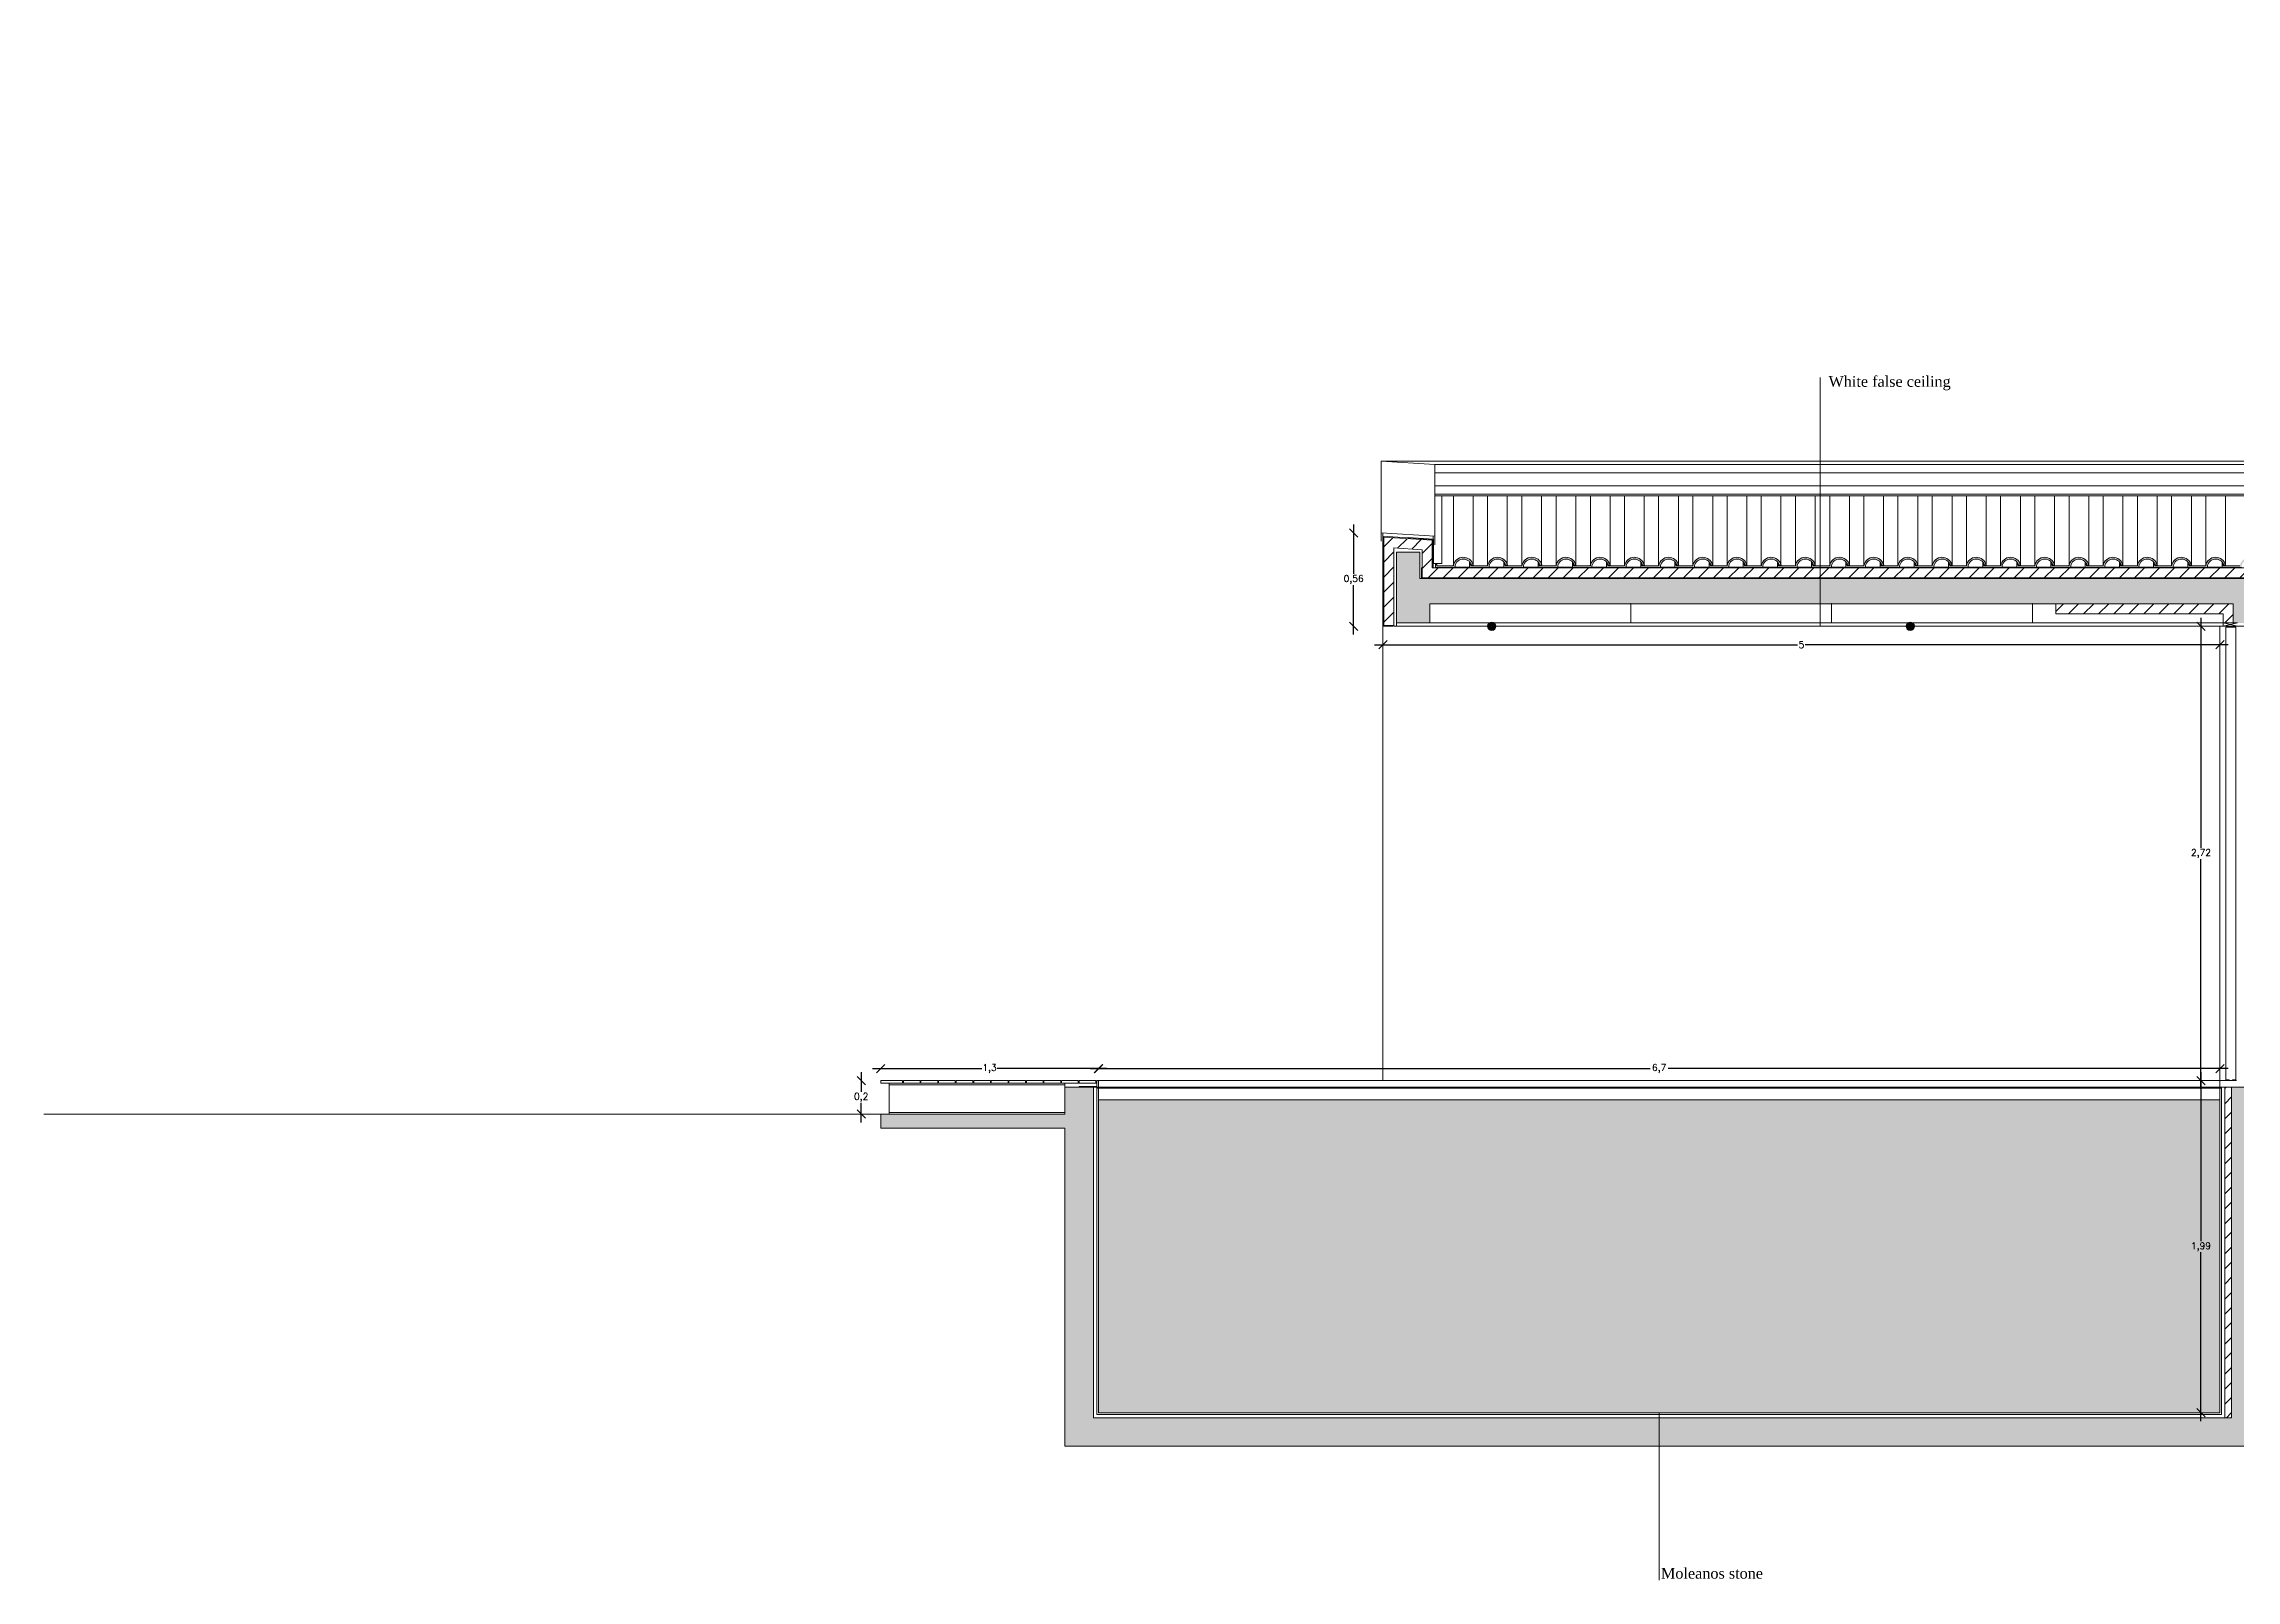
# Model space of a CAD drawing. Header units: inches. Extents: x 23 to 96, y 10 to 141.
# Drawn here: x 31.22 to 44.32, y 19.8 to 28.98 of the extents above; entities that cross this region are included whole.
import ezdxf

# ---------------------------------------------------------------- set-up
doc = ezdxf.new("R2010")
doc.units = ezdxf.units.IN
doc.header["$MEASUREMENT"] = 0
for name, color, linetype, lineweight in [('Cut', 2, 'Continuous', 5), ('Dimensions', 4, 'Continuous', 0), ('Hatch Isolation', 3, 'Continuous', 0), ('Hatch Resistent stratum', 4, 'Continuous', 0), ('Legends', 7, 'Continuous', 0), ('Light points', 6, 'Continuous', 0), ('View in first plane', 250, 'Continuous', 0), ('View in second plane', 253, 'Continuous', 0)]:
    doc.layers.add(name, color=color, linetype=linetype, lineweight=lineweight)
doc.layers.add('Hatch solid 2', color=254, linetype='Continuous', lineweight=0, true_color=0xe8e8e8)
doc.styles.add('texto', font='txt.shx')
doc.dimstyles.new('André 1 50', dxfattribs={"dimtxt": 0.04, "dimasz": 0.05, "dimexe": 0.05, "dimexo": 0.05, "dimgap": 0.01, "dimtad": 0, "dimtih": 1, "dimtoh": 1, "dimlfac": -1, "dimzin": 9, "dimtxsty": 'texto', "dimblk": 'OBLIQUE', "dimcen": 0.08, "dimdle": 0.05, "dimse1": 1, "dimse2": 1, "dimazin": 0, "dimtfac": 1, "dimtmove": 0, "dimatfit": 3, "dimldrblk": 'NONE', "dimfxl": 1, "dimarcsym": 0})
pattern_1 = [(45, (-136.985536, -44.545077), (-0.04490128, 0.04490128), [])]

# ---------------------------------------------------------------- blocks, each defined once
blk = doc.blocks.new('_Oblique')
at = {"color": 0, "linetype": 'ByBlock', "lineweight": -2}
blk.add_line((-0.5, -0.5), (0.5, 0.5), dxfattribs=at)
blk = doc.blocks.new('*D124')
at = {"layer": 'DEFPOINTS', "color": 0, "transparency": 16777216}
for p in [(36.108, 22.784), (36.225, 22.784), (36.225, 22.584)]:
    blk.add_point(p, dxfattribs=at)
at = {"layer": 'Dimensions', "color": 0, "lineweight": -2, "transparency": 16777216}
for p, q in [((36.108, 22.834), (36.108, 22.717)), ((36.108, 22.534), (36.108, 22.651))]:
    blk.add_line(p, q, dxfattribs=at)
at = {"layer": 'Dimensions', "color": 0, "lineweight": -2, "transparency": 16777216, "xscale": 0.05, "yscale": 0.05, "zscale": 0.05}
for p, rotation in [((36.108, 22.784), 90), ((36.108, 22.584), 270)]:
    blk.add_blockref('_Oblique', p, dxfattribs=dict(at, rotation=rotation))
at = {"layer": 'Dimensions', "color": 0, "transparency": 16777216, "insert": (36.108, 22.684), "char_height": 0.04, "attachment_point": 5, "style": 'texto'}
blk.add_mtext('0,2', dxfattribs=at)
blk = doc.blocks.new('_None')
blk = doc.blocks.new('*D125')
at = {"layer": 'DEFPOINTS', "color": 0, "transparency": 16777216}
for p in [(44.112, 22.784), (44.225, 22.784), (44.225, 20.799)]:
    blk.add_point(p, dxfattribs=at)
at = {"layer": 'Dimensions', "color": 0, "lineweight": -2, "transparency": 16777216}
for p, q in [((44.112, 22.834), (44.112, 21.825)), ((44.112, 20.749), (44.112, 21.758))]:
    blk.add_line(p, q, dxfattribs=at)
at = {"layer": 'Dimensions', "color": 0, "lineweight": -2, "transparency": 16777216, "xscale": 0.05, "yscale": 0.05, "zscale": 0.05}
for p, rotation in [((44.112, 22.784), 90), ((44.112, 20.799), 270)]:
    blk.add_blockref('_Oblique', p, dxfattribs=dict(at, rotation=rotation))
at = {"layer": 'Dimensions', "color": 0, "transparency": 16777216, "insert": (44.112, 21.791), "char_height": 0.04, "attachment_point": 5, "style": 'texto'}
blk.add_mtext('1,99', dxfattribs=at)
blk = doc.blocks.new('*D126')
at = {"layer": 'DEFPOINTS', "color": 0, "transparency": 16777216}
for p in [(44.112, 25.499), (44.225, 25.499), (44.225, 22.784)]:
    blk.add_point(p, dxfattribs=at)
at = {"layer": 'Dimensions', "color": 0, "lineweight": -2, "transparency": 16777216}
for p, q in [((44.112, 25.549), (44.112, 24.175)), ((44.112, 22.734), (44.112, 24.108))]:
    blk.add_line(p, q, dxfattribs=at)
at = {"layer": 'Dimensions', "color": 0, "lineweight": -2, "transparency": 16777216, "xscale": 0.05, "yscale": 0.05, "zscale": 0.05}
for p, rotation in [((44.112, 25.499), 90), ((44.112, 22.784), 270)]:
    blk.add_blockref('_Oblique', p, dxfattribs=dict(at, rotation=rotation))
at = {"layer": 'Dimensions', "color": 0, "transparency": 16777216, "insert": (44.112, 24.141), "char_height": 0.04, "attachment_point": 5, "style": 'texto'}
blk.add_mtext('2,72', dxfattribs=at)
blk = doc.blocks.new('*D127')
at = {"layer": 'DEFPOINTS', "color": 0, "transparency": 16777216}
for p in [(39.05, 26.057), (39.215, 26.057), (39.225, 25.499)]:
    blk.add_point(p, dxfattribs=at)
at = {"layer": 'Dimensions', "color": 0, "lineweight": -2, "transparency": 16777216}
for p, q in [((39.05, 26.107), (39.05, 25.812)), ((39.05, 25.449), (39.05, 25.745))]:
    blk.add_line(p, q, dxfattribs=at)
at = {"layer": 'Dimensions', "color": 0, "lineweight": -2, "transparency": 16777216, "xscale": 0.05, "yscale": 0.05, "zscale": 0.05}
for p, rotation in [((39.05, 26.057), 90), ((39.05, 25.499), 270)]:
    blk.add_blockref('_Oblique', p, dxfattribs=dict(at, rotation=rotation))
at = {"layer": 'Dimensions', "color": 0, "transparency": 16777216, "insert": (39.05, 25.778), "char_height": 0.04, "attachment_point": 5, "style": 'texto'}
blk.add_mtext('0,56', dxfattribs=at)
blk = doc.blocks.new('*D13')
at = {"layer": 'DEFPOINTS', "color": 0, "transparency": 16777216}
for p in [(39.225, 25.499), (44.225, 25.499), (39.225, 25.389)]:
    blk.add_point(p, dxfattribs=at)
at = {"layer": 'Dimensions', "color": 0, "lineweight": -2, "transparency": 16777216}
for p, q in [((39.175, 25.389), (41.701, 25.389)), ((44.275, 25.389), (41.748, 25.389))]:
    blk.add_line(p, q, dxfattribs=at)
at = {"layer": 'Dimensions', "color": 0, "lineweight": -2, "transparency": 16777216, "xscale": 0.05, "yscale": 0.05, "zscale": 0.05, "rotation": 180}
blk.add_blockref('_Oblique', (39.225, 25.389), dxfattribs=at)
at = {"layer": 'Dimensions', "color": 0, "lineweight": -2, "transparency": 16777216, "xscale": 0.05, "yscale": 0.05, "zscale": 0.05}
blk.add_blockref('_Oblique', (44.225, 25.389), dxfattribs=at)
at = {"layer": 'Dimensions', "color": 0, "transparency": 16777216, "insert": (41.725, 25.389), "char_height": 0.04, "attachment_point": 5, "style": 'texto'}
blk.add_mtext('5', dxfattribs=at)
blk = doc.blocks.new('*D140')
at = {"layer": 'DEFPOINTS', "color": 0, "transparency": 16777216}
for p in [(37.525, 22.856), (36.225, 22.784), (37.525, 22.784)]:
    blk.add_point(p, dxfattribs=at)
at = {"layer": 'Dimensions', "color": 0, "lineweight": -2, "transparency": 16777216}
for p, q in [((36.175, 22.856), (36.828, 22.856)), ((37.575, 22.856), (36.921, 22.856))]:
    blk.add_line(p, q, dxfattribs=at)
at = {"layer": 'Dimensions', "color": 0, "lineweight": -2, "transparency": 16777216, "xscale": 0.05, "yscale": 0.05, "zscale": 0.05, "rotation": 180}
blk.add_blockref('_Oblique', (36.225, 22.856), dxfattribs=at)
at = {"layer": 'Dimensions', "color": 0, "lineweight": -2, "transparency": 16777216, "xscale": 0.05, "yscale": 0.05, "zscale": 0.05}
blk.add_blockref('_Oblique', (37.525, 22.856), dxfattribs=at)
at = {"layer": 'Dimensions', "color": 0, "transparency": 16777216, "insert": (36.875, 22.856), "char_height": 0.04, "attachment_point": 5, "style": 'texto'}
blk.add_mtext('1,3', dxfattribs=at)
blk = doc.blocks.new('*D141')
at = {"layer": 'DEFPOINTS', "color": 0, "transparency": 16777216}
for p in [(44.225, 22.856), (37.526, 22.784), (44.225, 22.784)]:
    blk.add_point(p, dxfattribs=at)
at = {"layer": 'Dimensions', "color": 0, "lineweight": -2, "transparency": 16777216}
for p, q in [((37.476, 22.856), (40.822, 22.856)), ((44.275, 22.856), (40.929, 22.856))]:
    blk.add_line(p, q, dxfattribs=at)
at = {"layer": 'Dimensions', "color": 0, "lineweight": -2, "transparency": 16777216, "xscale": 0.05, "yscale": 0.05, "zscale": 0.05, "rotation": 180}
blk.add_blockref('_Oblique', (37.526, 22.856), dxfattribs=at)
at = {"layer": 'Dimensions', "color": 0, "lineweight": -2, "transparency": 16777216, "xscale": 0.05, "yscale": 0.05, "zscale": 0.05}
blk.add_blockref('_Oblique', (44.225, 22.856), dxfattribs=at)
at = {"layer": 'Dimensions', "color": 0, "transparency": 16777216, "insert": (40.875, 22.856), "char_height": 0.04, "attachment_point": 5, "style": 'texto'}
blk.add_mtext('6,7', dxfattribs=at)

msp = doc.modelspace()

# ---------------------------------------------------------------- hatches: boundary and pattern name
at = {"layer": 'Cut'}
for points in [[(39.646, 25.861), (39.546, 25.861), (39.546, 25.869), (39.539, 25.869), (39.539, 25.851), (39.655, 25.851, -0.869521), (39.753, 25.865), (39.764, 25.865, 0.813121)], [(39.85, 25.861), (39.75, 25.861), (39.75, 25.869), (39.743, 25.869), (39.743, 25.851), (39.77, 25.851), (39.859, 25.851, -0.869521), (39.958, 25.865), (39.968, 25.865, 0.814396)], [(40.055, 25.861), (39.955, 25.861), (39.955, 25.869), (39.948, 25.869), (39.948, 25.851), (40.064, 25.851, -0.869521), (40.162, 25.865), (40.173, 25.865, 0.813121)], [(40.26, 25.861), (40.159, 25.861), (40.159, 25.869), (40.152, 25.869), (40.152, 25.851), (40.179, 25.851), (40.269, 25.851, -0.869521), (40.367, 25.865), (40.378, 25.865, 0.814396)], [(40.464, 25.861), (40.364, 25.861), (40.364, 25.869), (40.357, 25.869), (40.357, 25.851), (40.383, 25.851), (40.473, 25.851, -0.869521), (40.571, 25.865), (40.582, 25.865, 0.814396)], [(40.668, 25.861), (40.568, 25.861), (40.568, 25.869), (40.561, 25.869), (40.561, 25.851), (40.588, 25.851), (40.677, 25.851, -0.869521), (40.775, 25.865), (40.786, 25.865, 0.814396)], [(40.872, 25.861), (40.772, 25.861), (40.772, 25.869), (40.765, 25.869), (40.765, 25.851), (40.792, 25.851), (40.882, 25.851, -0.869521), (40.98, 25.865), (40.991, 25.865, 0.814396)], [(41.077, 25.861), (40.976, 25.861), (40.976, 25.869), (40.969, 25.869), (40.969, 25.851), (40.996, 25.851), (41.086, 25.851, -0.869521), (41.184, 25.865), (41.195, 25.865, 0.814396)], [(41.281, 25.861), (41.181, 25.861), (41.181, 25.869), (41.174, 25.869), (41.174, 25.851), (41.201, 25.851), (41.29, 25.851, -0.869521), (41.388, 25.865), (41.399, 25.865, 0.814396)], [(41.485, 25.861), (41.385, 25.861), (41.385, 25.869), (41.378, 25.869), (41.378, 25.851), (41.405, 25.851), (41.494, 25.851, -0.869521), (41.592, 25.865), (41.603, 25.865, 0.814396)], [(41.689, 25.861), (41.589, 25.861), (41.589, 25.869), (41.582, 25.869), (41.582, 25.851), (41.609, 25.851), (41.699, 25.851, -0.869521), (41.797, 25.865), (41.808, 25.865, 0.814396)], [(41.894, 25.861), (41.793, 25.861), (41.793, 25.869), (41.786, 25.869), (41.786, 25.851), (41.813, 25.851), (41.903, 25.851, -0.869521), (42.001, 25.865), (42.012, 25.865, 0.814396)], [(42.098, 25.861), (41.998, 25.861), (41.998, 25.869), (41.991, 25.869), (41.991, 25.851), (42.018, 25.851), (42.107, 25.851, -0.869521), (42.205, 25.865), (42.216, 25.865, 0.814396)], [(42.302, 25.861), (42.202, 25.861), (42.202, 25.869), (42.195, 25.869), (42.195, 25.851), (42.222, 25.851), (42.311, 25.851, -0.869521), (42.41, 25.865), (42.42, 25.865, 0.814396)], [(42.507, 25.861), (42.406, 25.861), (42.406, 25.869), (42.399, 25.869), (42.399, 25.851), (42.426, 25.851), (42.516, 25.851, -0.869521), (42.614, 25.865), (42.625, 25.865, 0.814396)], [(42.711, 25.861), (42.611, 25.861), (42.611, 25.869), (42.604, 25.869), (42.604, 25.851), (42.631, 25.851), (42.72, 25.851, -0.869521), (42.818, 25.865), (42.829, 25.865, 0.814396)], [(42.915, 25.861), (42.815, 25.861), (42.815, 25.869), (42.808, 25.869), (42.808, 25.851), (42.835, 25.851), (42.924, 25.851, -0.869521), (43.022, 25.865), (43.033, 25.865, 0.814396)], [(43.119, 25.861), (43.019, 25.861), (43.019, 25.869), (43.012, 25.869), (43.012, 25.851), (43.039, 25.851), (43.129, 25.851, -0.869521), (43.227, 25.865), (43.238, 25.865, 0.814396)], [(43.324, 25.861), (43.223, 25.861), (43.223, 25.869), (43.216, 25.869), (43.216, 25.851), (43.243, 25.851), (43.333, 25.851, -0.869521), (43.431, 25.865), (43.442, 25.865, 0.814396)], [(43.528, 25.861), (43.428, 25.861), (43.428, 25.869), (43.421, 25.869), (43.421, 25.851), (43.448, 25.851), (43.537, 25.851, -0.869521), (43.635, 25.865), (43.646, 25.865, 0.814396)], [(43.732, 25.861), (43.632, 25.861), (43.632, 25.869), (43.625, 25.869), (43.625, 25.851), (43.652, 25.851), (43.741, 25.851, -0.869521), (43.839, 25.865), (43.85, 25.865, 0.814396)], [(43.937, 25.861), (43.836, 25.861), (43.836, 25.869), (43.829, 25.869), (43.829, 25.851), (43.856, 25.851), (43.946, 25.851, -0.869521), (44.044, 25.865), (44.055, 25.865, 0.814396)], [(44.141, 25.861), (44.041, 25.861), (44.041, 25.869), (44.034, 25.869), (44.034, 25.851), (44.06, 25.851), (44.15, 25.851, -0.869521), (44.248, 25.865), (44.259, 25.865, 0.814396)], [(44.345, 25.861), (44.245, 25.861), (44.245, 25.869), (44.238, 25.869), (44.238, 25.851), (44.265, 25.851), (44.354, 25.851, -0.869521), (44.452, 25.865), (44.463, 25.865, 0.814396)]]:
    msp.add_hatch(color=256, dxfattribs=at).paths.add_polyline_path(points)
at = {"layer": 'Hatch Isolation', "ltscale": 0.0125}
h = msp.add_hatch(dxfattribs=at)
h.set_pattern_fill('ANSI31', color=256, scale=0.02, style=0)
h.set_pattern_definition(pattern_1)
h.paths.add_polyline_path([(62.52, 28.979), (62.23, 28.961), (62.23, 28.795), (59.875, 28.795), (57.52, 28.795), (57.52, 28.961), (57.23, 28.979), (57.23, 25.848), (39.52, 25.848), (39.52, 26.013), (39.23, 26.031), (39.23, 25.504), (39.29, 25.504), (39.29, 25.967), (39.46, 25.956), (39.46, 25.848), (39.46, 25.788), (57.29, 25.788), (57.29, 28.915), (57.46, 28.904), (57.46, 28.796), (57.46, 28.735), (59.875, 28.735), (62.29, 28.735), (62.29, 28.796), (62.29, 28.904), (62.46, 28.915), (62.46, 22.584), (62.52, 22.584)])
h = msp.add_hatch(dxfattribs=at)
h.set_pattern_fill('ANSI31', color=256, scale=0.02, style=0)
h.set_pattern_definition(pattern_1)
h.paths.add_polyline_path([(44.305, 25.634), (43.245, 25.634), (43.245, 25.574), (44.245, 25.574), (44.245, 25.519), (44.305, 25.519)])
h = msp.add_hatch(dxfattribs=at)
h.set_pattern_fill('ANSI31', color=256, scale=0.02, style=0)
h.set_pattern_definition(pattern_1)
h.paths.add_polyline_path([(44.295, 22.744), (44.255, 22.744), (44.255, 20.769), (44.295, 20.769)])
at = {"layer": 'Hatch Resistent stratum', "ltscale": 0.05}
h = msp.add_hatch(dxfattribs=at)
h.set_pattern_fill('ANSI33', color=256, scale=0.008, angle=-90, style=0)
h.set_pattern_definition([(315, (-136.985536, -44.545077), (0.035921024, 0.035921024), []), (315, (-136.985536, -44.581), (0.035921024, 0.035921024), [0.0254, -0.0127])])
h.paths.add_polyline_path([(70.445, 22.744), (70.245, 22.744), (70.245, 22.719), (65.43, 22.719), (65.43, 25.689), (70.245, 25.993), (70.245, 25.564), (70.445, 25.564), (70.445, 26.314), (70.305, 26.314), (70.305, 26.145), (70.294, 26.144), (63.445, 25.712), (63.445, 25.896), (63.305, 25.896), (63.305, 25.519), (63.505, 25.519), (63.505, 25.568), (65.32, 25.682), (65.32, 22.719), (63.505, 22.719), (63.305, 22.737), (63.305, 22.584), (62.445, 22.584), (62.445, 28.89), (62.305, 28.89), (62.305, 28.731), (59.875, 28.731), (57.445, 28.731), (57.445, 28.89), (57.305, 28.89), (57.305, 25.784), (39.445, 25.784), (39.445, 25.942), (39.305, 25.942), (39.305, 25.519), (39.505, 25.519), (39.505, 25.634), (44.305, 25.634), (44.305, 25.519), (44.33, 25.519), (44.505, 25.519), (44.505, 25.634), (57.245, 25.634), (57.245, 25.519), (58.605, 25.519), (58.605, 25.719), (57.505, 25.719), (57.505, 28.53), (62.245, 28.53), (62.245, 22.719), (52.66, 22.719), (52.66, 22.744), (52.46, 22.744), (52.46, 22.469), (44.495, 22.469), (44.495, 22.744), (44.295, 22.744), (44.295, 20.769), (37.495, 20.769), (37.495, 22.744), (37.325, 22.744), (37.325, 22.584), (36.225, 22.584), (36.225, 22.499), (37.325, 22.499), (37.325, 20.599), (44.495, 20.599), (44.495, 22.249), (52.66, 22.249), (52.66, 22.499), (70.445, 22.499)])
at = {"layer": 'Hatch solid 2', "ltscale": 0.02}
msp.add_hatch(color=256, dxfattribs=at).paths.add_polyline_path([(44.225, 22.669), (37.525, 22.669), (37.525, 20.799), (44.225, 20.799)])
at = {"layer": 'Light points'}
for points in [[(39.85, 25.499, 1), (39.9, 25.499, 1)], [(42.35, 25.499, 1), (42.4, 25.499, 1)]]:
    msp.add_hatch(color=256, dxfattribs=at).paths.add_polyline_path(points)

# ---------------------------------------------------------------- linework, layer by layer
at = {"layer": 'Cut'}
for p, q in [((41.837, 25.499), (41.837, 26.986)), ((39.215, 26.057), (39.215, 26.007)), ((39.215, 26.057), (39.535, 26.037)), ((39.225, 26.037), (39.225, 25.499)), ((39.225, 26.037), (39.525, 26.017)), ((39.23, 26.031), (39.23, 25.504)), ((39.23, 26.031), (39.52, 26.013)), ((39.29, 25.967), (39.29, 25.499)), ((39.29, 25.967), (39.46, 25.956)), ((39.305, 25.942), (39.305, 25.499)), ((39.445, 25.942), (39.305, 25.942)), ((39.376, 26.029), (39.527, 26.019)), ((39.445, 25.942), (39.445, 25.784)), ((39.46, 25.956), (39.46, 25.848)), ((39.52, 26.013), (39.52, 25.848)), ((39.525, 26.017), (39.525, 25.848)), ((39.527, 26.019), (39.527, 25.875)), ((39.535, 25.986), (39.535, 26.037)), ((39.456, 25.848), (39.46, 25.848)), ((39.456, 25.784), (39.456, 25.848)), ((39.46, 25.788), (39.46, 25.848)), ((39.52, 25.848), (57.23, 25.848)), ((39.527, 25.875), (39.577, 25.875)), ((39.539, 25.869), (39.539, 25.851)), ((39.539, 25.869), (39.546, 25.869)), ((39.655, 25.851), (39.539, 25.851)), ((39.546, 25.861), (39.546, 25.869)), ((39.646, 25.861), (39.546, 25.861)), ((39.743, 25.869), (39.743, 25.851)), ((39.743, 25.869), (39.75, 25.869)), ((39.743, 25.851), (39.77, 25.851)), ((39.75, 25.861), (39.75, 25.869)), ((39.85, 25.861), (39.75, 25.861)), ((39.753, 25.865), (39.764, 25.865)), ((39.859, 25.851), (39.755, 25.851)), ((39.948, 25.869), (39.948, 25.851)), ((39.948, 25.869), (39.955, 25.869)), ((40.064, 25.851), (39.948, 25.851)), ((39.955, 25.861), (39.955, 25.869)), ((40.055, 25.861), (39.955, 25.861)), ((39.958, 25.865), (39.968, 25.865)), ((40.152, 25.869), (40.152, 25.851)), ((40.152, 25.869), (40.159, 25.869)), ((40.152, 25.851), (40.179, 25.851)), ((40.159, 25.861), (40.159, 25.869)), ((40.26, 25.861), (40.159, 25.861)), ((40.162, 25.865), (40.173, 25.865)), ((40.269, 25.851), (40.164, 25.851)), ((40.357, 25.869), (40.357, 25.851)), ((40.357, 25.869), (40.364, 25.869)), ((40.357, 25.851), (40.383, 25.851)), ((40.364, 25.861), (40.364, 25.869)), ((40.464, 25.861), (40.364, 25.861)), ((40.367, 25.865), (40.378, 25.865)), ((40.473, 25.851), (40.369, 25.851)), ((40.561, 25.869), (40.561, 25.851)), ((40.561, 25.869), (40.568, 25.869)), ((40.561, 25.851), (40.588, 25.851)), ((40.568, 25.861), (40.568, 25.869)), ((40.668, 25.861), (40.568, 25.861)), ((40.571, 25.865), (40.582, 25.865)), ((40.677, 25.851), (40.573, 25.851)), ((40.765, 25.869), (40.765, 25.851)), ((40.765, 25.869), (40.772, 25.869)), ((40.765, 25.851), (40.792, 25.851)), ((40.772, 25.861), (40.772, 25.869)), ((40.872, 25.861), (40.772, 25.861)), ((40.775, 25.865), (40.786, 25.865)), ((40.882, 25.851), (40.777, 25.851)), ((40.969, 25.869), (40.969, 25.851)), ((40.969, 25.869), (40.976, 25.869)), ((40.969, 25.851), (40.996, 25.851)), ((40.976, 25.861), (40.976, 25.869)), ((41.077, 25.861), (40.976, 25.861)), ((40.98, 25.865), (40.991, 25.865)), ((41.086, 25.851), (40.981, 25.851)), ((41.174, 25.869), (41.174, 25.851)), ((41.174, 25.869), (41.181, 25.869)), ((41.174, 25.851), (41.201, 25.851)), ((41.181, 25.861), (41.181, 25.869)), ((41.281, 25.861), (41.181, 25.861)), ((41.184, 25.865), (41.195, 25.865)), ((41.29, 25.851), (41.186, 25.851)), ((41.378, 25.869), (41.378, 25.851)), ((41.378, 25.869), (41.385, 25.869)), ((41.378, 25.851), (41.405, 25.851)), ((41.385, 25.861), (41.385, 25.869)), ((41.485, 25.861), (41.385, 25.861)), ((41.388, 25.865), (41.399, 25.865)), ((41.494, 25.851), (41.39, 25.851)), ((41.582, 25.869), (41.582, 25.851)), ((41.582, 25.869), (41.589, 25.869)), ((41.582, 25.851), (41.609, 25.851)), ((41.589, 25.861), (41.589, 25.869)), ((41.689, 25.861), (41.589, 25.861)), ((41.592, 25.865), (41.603, 25.865)), ((41.699, 25.851), (41.594, 25.851)), ((41.786, 25.869), (41.786, 25.851)), ((41.786, 25.869), (41.793, 25.869)), ((41.786, 25.851), (41.813, 25.851)), ((41.793, 25.861), (41.793, 25.869)), ((41.894, 25.861), (41.793, 25.861)), ((41.797, 25.865), (41.808, 25.865)), ((41.903, 25.851), (41.798, 25.851)), ((41.991, 25.869), (41.991, 25.851)), ((41.991, 25.869), (41.998, 25.869)), ((41.991, 25.851), (42.018, 25.851)), ((41.998, 25.861), (41.998, 25.869)), ((42.098, 25.861), (41.998, 25.861)), ((42.001, 25.865), (42.012, 25.865)), ((42.107, 25.851), (42.003, 25.851)), ((42.195, 25.869), (42.195, 25.851)), ((42.195, 25.869), (42.202, 25.869)), ((42.195, 25.851), (42.222, 25.851)), ((42.202, 25.861), (42.202, 25.869)), ((42.302, 25.861), (42.202, 25.861)), ((42.205, 25.865), (42.216, 25.865)), ((42.311, 25.851), (42.207, 25.851)), ((42.399, 25.869), (42.399, 25.851)), ((42.399, 25.869), (42.406, 25.869)), ((42.399, 25.851), (42.426, 25.851)), ((42.406, 25.861), (42.406, 25.869)), ((42.507, 25.861), (42.406, 25.861)), ((42.41, 25.865), (42.42, 25.865)), ((42.516, 25.851), (42.411, 25.851)), ((42.604, 25.869), (42.604, 25.851)), ((42.604, 25.869), (42.611, 25.869)), ((42.604, 25.851), (42.631, 25.851)), ((42.611, 25.861), (42.611, 25.869)), ((42.711, 25.861), (42.611, 25.861)), ((42.614, 25.865), (42.625, 25.865)), ((42.72, 25.851), (42.616, 25.851)), ((42.808, 25.869), (42.808, 25.851)), ((42.808, 25.869), (42.815, 25.869)), ((42.808, 25.851), (42.835, 25.851)), ((42.815, 25.861), (42.815, 25.869)), ((42.915, 25.861), (42.815, 25.861)), ((42.818, 25.865), (42.829, 25.865)), ((42.924, 25.851), (42.82, 25.851)), ((43.012, 25.869), (43.012, 25.851)), ((43.012, 25.869), (43.019, 25.869)), ((43.012, 25.851), (43.039, 25.851)), ((43.019, 25.861), (43.019, 25.869)), ((43.119, 25.861), (43.019, 25.861)), ((43.022, 25.865), (43.033, 25.865)), ((43.129, 25.851), (43.024, 25.851)), ((43.216, 25.869), (43.216, 25.851)), ((43.216, 25.869), (43.223, 25.869)), ((43.216, 25.851), (43.243, 25.851)), ((43.223, 25.861), (43.223, 25.869)), ((43.324, 25.861), (43.223, 25.861)), ((43.227, 25.865), (43.238, 25.865)), ((43.333, 25.851), (43.228, 25.851)), ((43.421, 25.869), (43.421, 25.851)), ((43.421, 25.869), (43.428, 25.869)), ((43.421, 25.851), (43.448, 25.851)), ((43.428, 25.861), (43.428, 25.869)), ((43.528, 25.861), (43.428, 25.861)), ((43.431, 25.865), (43.442, 25.865)), ((43.537, 25.851), (43.433, 25.851)), ((43.625, 25.869), (43.625, 25.851)), ((43.625, 25.869), (43.632, 25.869)), ((43.625, 25.851), (43.652, 25.851)), ((43.632, 25.861), (43.632, 25.869)), ((43.732, 25.861), (43.632, 25.861)), ((43.635, 25.865), (43.646, 25.865)), ((43.741, 25.851), (43.637, 25.851)), ((43.829, 25.869), (43.829, 25.851)), ((43.829, 25.869), (43.836, 25.869)), ((43.829, 25.851), (43.856, 25.851)), ((43.836, 25.861), (43.836, 25.869)), ((43.937, 25.861), (43.836, 25.861)), ((43.839, 25.865), (43.85, 25.865)), ((43.946, 25.851), (43.841, 25.851)), ((44.034, 25.869), (44.034, 25.851)), ((44.034, 25.869), (44.041, 25.869)), ((44.034, 25.851), (44.06, 25.851)), ((44.041, 25.861), (44.041, 25.869)), ((44.141, 25.861), (44.041, 25.861)), ((44.044, 25.865), (44.055, 25.865)), ((44.15, 25.851), (44.046, 25.851)), ((44.238, 25.869), (44.238, 25.851)), ((44.238, 25.869), (44.245, 25.869)), ((44.238, 25.851), (44.265, 25.851)), ((44.245, 25.861), (44.245, 25.869)), ((44.345, 25.861), (44.245, 25.861)), ((44.248, 25.865), (44.259, 25.865)), ((44.354, 25.851), (44.25, 25.851)), ((39.445, 25.784), (57.305, 25.784)), ((39.46, 25.788), (57.29, 25.788)), ((39.505, 25.634), (39.505, 25.519)), ((39.505, 25.634), (44.305, 25.634)), ((43.245, 25.634), (43.245, 25.574)), ((43.245, 25.574), (44.245, 25.574)), ((44.245, 25.574), (44.245, 25.499)), ((44.305, 25.634), (44.305, 25.519)), ((39.225, 25.499), (39.285, 25.499)), ((39.23, 25.504), (39.29, 25.504)), ((39.285, 25.504), (39.285, 25.499)), ((39.29, 25.499), (44.385, 25.499)), ((39.305, 25.519), (44.33, 25.519)), ((44.33, 25.499), (44.245, 25.519)), ((44.33, 25.519), (44.245, 25.499)), ((36.355, 22.784), (36.225, 22.784)), ((36.225, 22.769), (36.225, 22.784)), ((36.225, 22.769), (36.355, 22.769)), ((36.355, 22.769), (36.355, 22.784)), ((36.36, 22.769), (36.36, 22.784)), ((36.46, 22.784), (36.36, 22.784)), ((36.36, 22.769), (36.46, 22.769)), ((36.46, 22.769), (36.46, 22.784)), ((36.465, 22.769), (36.465, 22.784)), ((36.565, 22.784), (36.465, 22.784)), ((36.465, 22.769), (36.565, 22.769)), ((36.565, 22.769), (36.565, 22.784)), ((36.57, 22.769), (36.57, 22.784)), ((36.67, 22.784), (36.57, 22.784)), ((36.57, 22.769), (36.67, 22.769)), ((36.67, 22.769), (36.67, 22.784)), ((36.675, 22.769), (36.675, 22.784)), ((36.775, 22.784), (36.675, 22.784)), ((36.675, 22.769), (36.775, 22.769)), ((36.775, 22.769), (36.775, 22.784)), ((36.78, 22.769), (36.78, 22.784)), ((36.88, 22.784), (36.78, 22.784)), ((36.78, 22.769), (36.88, 22.769)), ((36.88, 22.769), (36.88, 22.784)), ((36.885, 22.769), (36.885, 22.784)), ((36.985, 22.784), (36.885, 22.784)), ((36.885, 22.769), (36.985, 22.769)), ((36.985, 22.769), (36.985, 22.784)), ((36.99, 22.769), (36.99, 22.784)), ((37.09, 22.784), (36.99, 22.784)), ((36.99, 22.769), (37.09, 22.769)), ((37.09, 22.769), (37.09, 22.784)), ((37.095, 22.769), (37.095, 22.784)), ((37.195, 22.784), (37.095, 22.784)), ((37.095, 22.769), (37.195, 22.769)), ((37.195, 22.769), (37.195, 22.784)), ((37.2, 22.769), (37.2, 22.784)), ((37.3, 22.784), (37.2, 22.784)), ((37.2, 22.769), (37.3, 22.769)), ((37.3, 22.769), (37.3, 22.784)), ((37.305, 22.769), (37.305, 22.784)), ((37.405, 22.784), (37.305, 22.784)), ((37.305, 22.769), (37.405, 22.769)), ((37.325, 22.744), (37.325, 22.584)), ((37.325, 22.744), (37.525, 22.744)), ((37.405, 22.769), (37.405, 22.784)), ((37.41, 22.769), (37.41, 22.784)), ((37.51, 22.784), (37.41, 22.784)), ((37.41, 22.769), (37.51, 22.769)), ((37.41, 22.749), (37.515, 22.749)), ((37.41, 22.744), (37.41, 22.749)), ((37.495, 22.744), (37.495, 20.769)), ((37.51, 22.769), (37.51, 22.784)), ((37.515, 22.749), (37.515, 22.784)), ((37.515, 22.784), (37.525, 22.784)), ((37.515, 22.744), (37.515, 20.789)), ((37.515, 22.739), (37.525, 22.739)), ((37.525, 22.744), (37.525, 22.784)), ((37.525, 22.739), (37.525, 20.799)), ((44.225, 22.784), (44.225, 22.744)), ((44.275, 22.784), (44.225, 22.784)), ((44.225, 22.769), (44.225, 22.744)), ((44.525, 22.744), (44.225, 22.744)), ((44.225, 22.739), (44.225, 20.799)), ((44.235, 22.739), (44.225, 22.739)), ((44.235, 22.744), (44.235, 20.789)), ((44.255, 22.744), (44.255, 20.769)), ((44.325, 22.784), (44.275, 22.784)), ((44.295, 22.744), (44.295, 20.769)), ((36.225, 22.584), (31.225, 22.584)), ((36.225, 22.584), (36.225, 22.499)), ((37.325, 22.584), (36.225, 22.584)), ((36.225, 22.499), (37.325, 22.499)), ((37.325, 22.499), (37.325, 20.599)), ((44.295, 20.769), (37.495, 20.769)), ((44.235, 20.789), (37.515, 20.789)), ((44.225, 20.799), (37.525, 20.799)), ((40.875, 20.799), (40.875, 19.799)), ((44.495, 20.599), (37.325, 20.599))]:
    msp.add_line(p, q, dxfattribs=at)
for centre, radius, start, end in [((39.705, 25.851), 0.0605, 13.5877, 170.0489), ((39.705, 25.851), 0.05, 15.9694, 180), ((39.91, 25.851), 0.0603, 13.5025, 170.1394), ((39.909, 25.851), 0.05, 15.9694, 180), ((40.115, 25.851), 0.0605, 13.5877, 170.0489), ((40.114, 25.851), 0.05, 15.9694, 180), ((40.319, 25.851), 0.0603, 13.5025, 170.1394), ((40.319, 25.851), 0.05, 15.9694, 180), ((40.523, 25.851), 0.0603, 13.5025, 170.1394), ((40.523, 25.851), 0.05, 15.9694, 180), ((40.728, 25.851), 0.0603, 13.5025, 170.1394), ((40.727, 25.851), 0.05, 15.9694, 180), ((40.932, 25.851), 0.0603, 13.5025, 170.1394), ((40.932, 25.851), 0.05, 15.9694, 180), ((41.136, 25.851), 0.0603, 13.5025, 170.1394), ((41.136, 25.851), 0.05, 15.9694, 180), ((41.34, 25.851), 0.0603, 13.5025, 170.1394), ((41.34, 25.851), 0.05, 15.9694, 180), ((41.545, 25.851), 0.0603, 13.5025, 170.1394), ((41.544, 25.851), 0.05, 15.9694, 180), ((41.749, 25.851), 0.0603, 13.5025, 170.1394), ((41.749, 25.851), 0.05, 15.9694, 180), ((41.953, 25.851), 0.0603, 13.5025, 170.1394), ((41.953, 25.851), 0.05, 15.9694, 180), ((42.158, 25.851), 0.0603, 13.5025, 170.1394), ((42.157, 25.851), 0.05, 15.9694, 180), ((42.362, 25.851), 0.0603, 13.5025, 170.1394), ((42.361, 25.851), 0.05, 15.9694, 180), ((42.566, 25.851), 0.0603, 13.5025, 170.1394), ((42.566, 25.851), 0.05, 15.9694, 180), ((42.77, 25.851), 0.0603, 13.5025, 170.1394), ((42.77, 25.851), 0.05, 15.9694, 180), ((42.975, 25.851), 0.0603, 13.5025, 170.1394), ((42.974, 25.851), 0.05, 15.9694, 180), ((43.179, 25.851), 0.0603, 13.5025, 170.1394), ((43.179, 25.851), 0.05, 15.9694, 180), ((43.383, 25.851), 0.0603, 13.5025, 170.1394), ((43.383, 25.851), 0.05, 15.9694, 180), ((43.587, 25.851), 0.0603, 13.5025, 170.1394), ((43.587, 25.851), 0.05, 15.9694, 180), ((43.792, 25.851), 0.0603, 13.5025, 170.1394), ((43.791, 25.851), 0.05, 15.9694, 180), ((43.996, 25.851), 0.0603, 13.5025, 170.1394), ((43.996, 25.851), 0.05, 15.9694, 180), ((44.2, 25.851), 0.0603, 13.5025, 170.1394), ((44.2, 25.851), 0.05, 15.9694, 180)]:
    msp.add_arc(centre, radius, start, end, dxfattribs=at)
for p in [(40.705, 25.634), (41.905, 25.634), (43.105, 25.634)]:
    msp.add_point(p, dxfattribs=at)
at = {"layer": 'Light points'}
for centre in [(39.875, 25.499), (42.375, 25.499)]:
    msp.add_circle(centre, 0.025, dxfattribs=at)
at = {"layer": 'View in first plane'}
for p, q in [((44.225, 25.499), (44.225, 22.784)), ((36.275, 22.769), (36.275, 22.584)), ((36.275, 22.759), (37.325, 22.759)), ((36.355, 22.769), (36.36, 22.769)), ((36.46, 22.769), (36.465, 22.769)), ((36.565, 22.769), (36.57, 22.769)), ((36.67, 22.769), (36.675, 22.769)), ((36.775, 22.769), (36.78, 22.769)), ((36.88, 22.769), (36.885, 22.769)), ((36.985, 22.769), (36.99, 22.769)), ((37.09, 22.769), (37.095, 22.769)), ((37.195, 22.769), (37.2, 22.769)), ((37.3, 22.769), (37.305, 22.769)), ((37.325, 22.744), (37.325, 22.769)), ((37.41, 22.769), (37.405, 22.769)), ((37.51, 22.769), (37.515, 22.769)), ((37.525, 22.784), (44.225, 22.784)), ((37.525, 22.744), (44.225, 22.744)), ((37.525, 22.739), (44.225, 22.739)), ((37.325, 22.594), (36.275, 22.594))]:
    msp.add_line(p, q, dxfattribs=at)
at = {"layer": 'View in second plane'}
for p, q in [((39.215, 26.057), (39.215, 26.486)), ((39.215, 26.486), (50.3, 26.486)), ((39.535, 26.466), (39.215, 26.486)), ((39.535, 26.037), (39.535, 26.466)), ((39.535, 26.466), (50.3, 26.466)), ((39.535, 26.416), (50.3, 26.416)), ((39.535, 26.338), (50.3, 26.338)), ((39.535, 26.288), (50.3, 26.288)), ((39.535, 26.278), (50.3, 26.278)), ((39.577, 26.278), (39.577, 25.875)), ((39.646, 25.861), (39.646, 26.278)), ((39.764, 25.865), (39.764, 26.278)), ((39.85, 25.861), (39.85, 26.278)), ((39.968, 25.865), (39.968, 26.278)), ((40.055, 25.861), (40.055, 26.278)), ((40.173, 25.865), (40.173, 26.278)), ((40.259, 25.861), (40.259, 26.278)), ((40.378, 25.865), (40.378, 26.278)), ((40.464, 25.861), (40.464, 26.278)), ((40.582, 25.865), (40.582, 26.278)), ((40.668, 25.861), (40.668, 26.278)), ((40.786, 25.865), (40.786, 26.278)), ((40.872, 25.861), (40.872, 26.278)), ((40.991, 25.865), (40.991, 26.278)), ((41.076, 25.861), (41.076, 26.278)), ((41.195, 25.865), (41.195, 26.278)), ((41.281, 25.861), (41.281, 26.278)), ((41.399, 25.865), (41.399, 26.278)), ((41.485, 25.861), (41.485, 26.278)), ((41.603, 25.865), (41.603, 26.278)), ((41.689, 25.861), (41.689, 26.278)), ((41.808, 25.865), (41.808, 26.278)), ((41.894, 25.861), (41.894, 26.278)), ((42.012, 25.865), (42.012, 26.278)), ((42.098, 25.861), (42.098, 26.278)), ((42.216, 25.865), (42.216, 26.278)), ((42.302, 25.861), (42.302, 26.278)), ((42.42, 25.865), (42.42, 26.278)), ((42.506, 25.861), (42.506, 26.278)), ((42.625, 25.865), (42.625, 26.278)), ((42.711, 25.861), (42.711, 26.278)), ((42.829, 25.865), (42.829, 26.278)), ((42.915, 25.861), (42.915, 26.278)), ((43.033, 25.865), (43.033, 26.278)), ((43.119, 25.861), (43.119, 26.278)), ((43.238, 25.865), (43.238, 26.278)), ((43.324, 25.861), (43.324, 26.278)), ((43.442, 25.865), (43.442, 26.278)), ((43.528, 25.861), (43.528, 26.278)), ((43.646, 25.865), (43.646, 26.278)), ((43.732, 25.861), (43.732, 26.278)), ((43.85, 25.865), (43.85, 26.278)), ((43.936, 25.861), (43.936, 26.278)), ((44.055, 25.865), (44.055, 26.278)), ((44.141, 25.861), (44.141, 26.278)), ((44.259, 25.865), (44.259, 26.278)), ((39.225, 26.037), (39.225, 26.057)), ((39.525, 26.017), (39.525, 26.037)), ((39.539, 25.869), (39.539, 25.875)), ((39.546, 25.869), (39.546, 25.875)), ((39.743, 25.852), (39.655, 25.852)), ((39.743, 25.869), (39.743, 25.883)), ((39.75, 25.869), (39.75, 25.873)), ((39.948, 25.852), (39.86, 25.852)), ((39.948, 25.869), (39.948, 25.883)), ((39.955, 25.869), (39.955, 25.872)), ((40.152, 25.852), (40.064, 25.852)), ((40.152, 25.869), (40.152, 25.883)), ((40.159, 25.869), (40.159, 25.873)), ((40.357, 25.852), (40.269, 25.852)), ((40.357, 25.869), (40.357, 25.883)), ((40.364, 25.869), (40.364, 25.873)), ((40.561, 25.852), (40.473, 25.852)), ((40.561, 25.869), (40.561, 25.883)), ((40.568, 25.869), (40.568, 25.873)), ((40.765, 25.852), (40.677, 25.852)), ((40.765, 25.869), (40.765, 25.883)), ((40.772, 25.869), (40.772, 25.873)), ((40.969, 25.852), (40.882, 25.852)), ((40.969, 25.869), (40.969, 25.883)), ((40.976, 25.869), (40.976, 25.873)), ((41.174, 25.852), (41.086, 25.852)), ((41.174, 25.869), (41.174, 25.883)), ((41.181, 25.869), (41.181, 25.873)), ((41.378, 25.852), (41.29, 25.852)), ((41.378, 25.869), (41.378, 25.883)), ((41.385, 25.869), (41.385, 25.873)), ((41.582, 25.852), (41.494, 25.852)), ((41.582, 25.869), (41.582, 25.883)), ((41.589, 25.869), (41.589, 25.873)), ((41.786, 25.852), (41.699, 25.852)), ((41.786, 25.869), (41.786, 25.883)), ((41.793, 25.869), (41.793, 25.873)), ((41.991, 25.852), (41.903, 25.852)), ((41.991, 25.869), (41.991, 25.883)), ((41.998, 25.869), (41.998, 25.873)), ((42.195, 25.852), (42.107, 25.852)), ((42.195, 25.869), (42.195, 25.883)), ((42.202, 25.869), (42.202, 25.873)), ((42.399, 25.852), (42.312, 25.852)), ((42.399, 25.869), (42.399, 25.883)), ((42.406, 25.869), (42.406, 25.873)), ((42.604, 25.852), (42.516, 25.852)), ((42.604, 25.869), (42.604, 25.883)), ((42.611, 25.869), (42.611, 25.873)), ((42.808, 25.852), (42.72, 25.852)), ((42.808, 25.869), (42.808, 25.883)), ((42.815, 25.869), (42.815, 25.873)), ((43.012, 25.852), (42.924, 25.852)), ((43.012, 25.869), (43.012, 25.883)), ((43.019, 25.869), (43.019, 25.873)), ((43.216, 25.852), (43.129, 25.852)), ((43.216, 25.869), (43.216, 25.883)), ((43.223, 25.869), (43.223, 25.873)), ((43.421, 25.852), (43.333, 25.852)), ((43.421, 25.869), (43.421, 25.883)), ((43.428, 25.869), (43.428, 25.873)), ((43.625, 25.852), (43.537, 25.852)), ((43.625, 25.869), (43.625, 25.883)), ((43.632, 25.869), (43.632, 25.873)), ((43.829, 25.852), (43.741, 25.852)), ((43.829, 25.869), (43.829, 25.883)), ((43.836, 25.869), (43.836, 25.873)), ((44.034, 25.852), (43.946, 25.852)), ((44.034, 25.869), (44.034, 25.883)), ((44.041, 25.869), (44.041, 25.873)), ((44.238, 25.852), (44.15, 25.852)), ((44.238, 25.869), (44.238, 25.883)), ((44.245, 25.869), (44.245, 25.873)), ((40.705, 25.634), (40.705, 25.519)), ((41.905, 25.634), (41.905, 25.519)), ((43.105, 25.634), (43.105, 25.519)), ((39.225, 25.499), (39.225, 22.784)), ((44.26, 25.494), (44.26, 22.789)), ((44.32, 25.494), (44.26, 25.494)), ((44.287, 25.499), (44.287, 25.494)), ((44.292, 25.499), (44.292, 25.494)), ((44.32, 25.494), (44.32, 22.789)), ((44.225, 22.669), (37.525, 22.669)), ((44.28, 22.789), (44.26, 22.789)), ((44.28, 22.789), (44.28, 22.784)), ((44.32, 22.789), (44.3, 22.789)), ((44.3, 22.789), (44.3, 22.784))]:
    msp.add_line(p, q, dxfattribs=at)

# ---------------------------------------------------------------- texts
at = {"layer": 'Legends', "char_height": 0.064, "width": 17.12821, "attachment_point": 1, "style": 'texto'}
for s, insert in [('{\\fTimes New Roman|b0|i0|c0|p18;White false ceiling}', (41.887, 26.994)), ('{\\fTimes New Roman|b0|i0|c0|p18;Moleanos stone}', (40.886, 19.872))]:
    msp.add_mtext(s, dxfattribs=dict(at, insert=insert))

# ---------------------------------------------------------------- dimensions: what is measured, and where the dimension line sits
at = {"layer": 'Dimensions'}
for base, p1, p2, override, picture, middle in [((39.05, 26.057), (39.225, 25.499), (39.215, 26.057), {"dimfxl": 100, "dimfxlon": 1}, '*D127', (39.05, 25.778)), ((44.11230009, 25.498980402), (44.224793814, 22.783980402), (44.224793814, 25.498980402), {"dimtmove": 1, "dimfxl": 100, "dimfxlon": 1}, '*D126', (44.11230009, 24.141480402)), ((36.108, 22.784), (36.225, 22.584), (36.225, 22.784), {"dimfxl": 100, "dimfxlon": 1}, '*D124', (36.108, 22.684)), ((44.11230009, 22.783980402), (44.224793814, 20.798980402), (44.224793814, 22.783980402), {"dimfxl": 100, "dimfxlon": 1}, '*D125', (44.11230009, 21.791480402))]:
    dim = msp.add_linear_dim(base=base, p1=p1, p2=p2, angle=90, dimstyle='André 1 50', override=override, dxfattribs=at)
    dim.commit()
    dim.dimension.update_dxf_attribs({"geometry": picture, "text_midpoint": middle})
for base, p1, p2, picture, middle in [((39.225, 25.389), (44.225, 25.499), (39.225, 25.499), '*D13', (41.725, 25.389)), ((37.525, 22.856), (36.225, 22.784), (37.525, 22.784), '*D140', (36.875, 22.856)), ((44.225, 22.856), (37.526, 22.784), (44.225, 22.784), '*D141', (40.875, 22.856))]:
    dim = msp.add_linear_dim(base=base, p1=p1, p2=p2, dimstyle='André 1 50', override={"dimfxl": 100, "dimfxlon": 1}, dxfattribs=at)
    dim.commit()
    dim.dimension.update_dxf_attribs({"geometry": picture, "text_midpoint": middle})

doc.saveas('drawing.dxf')
